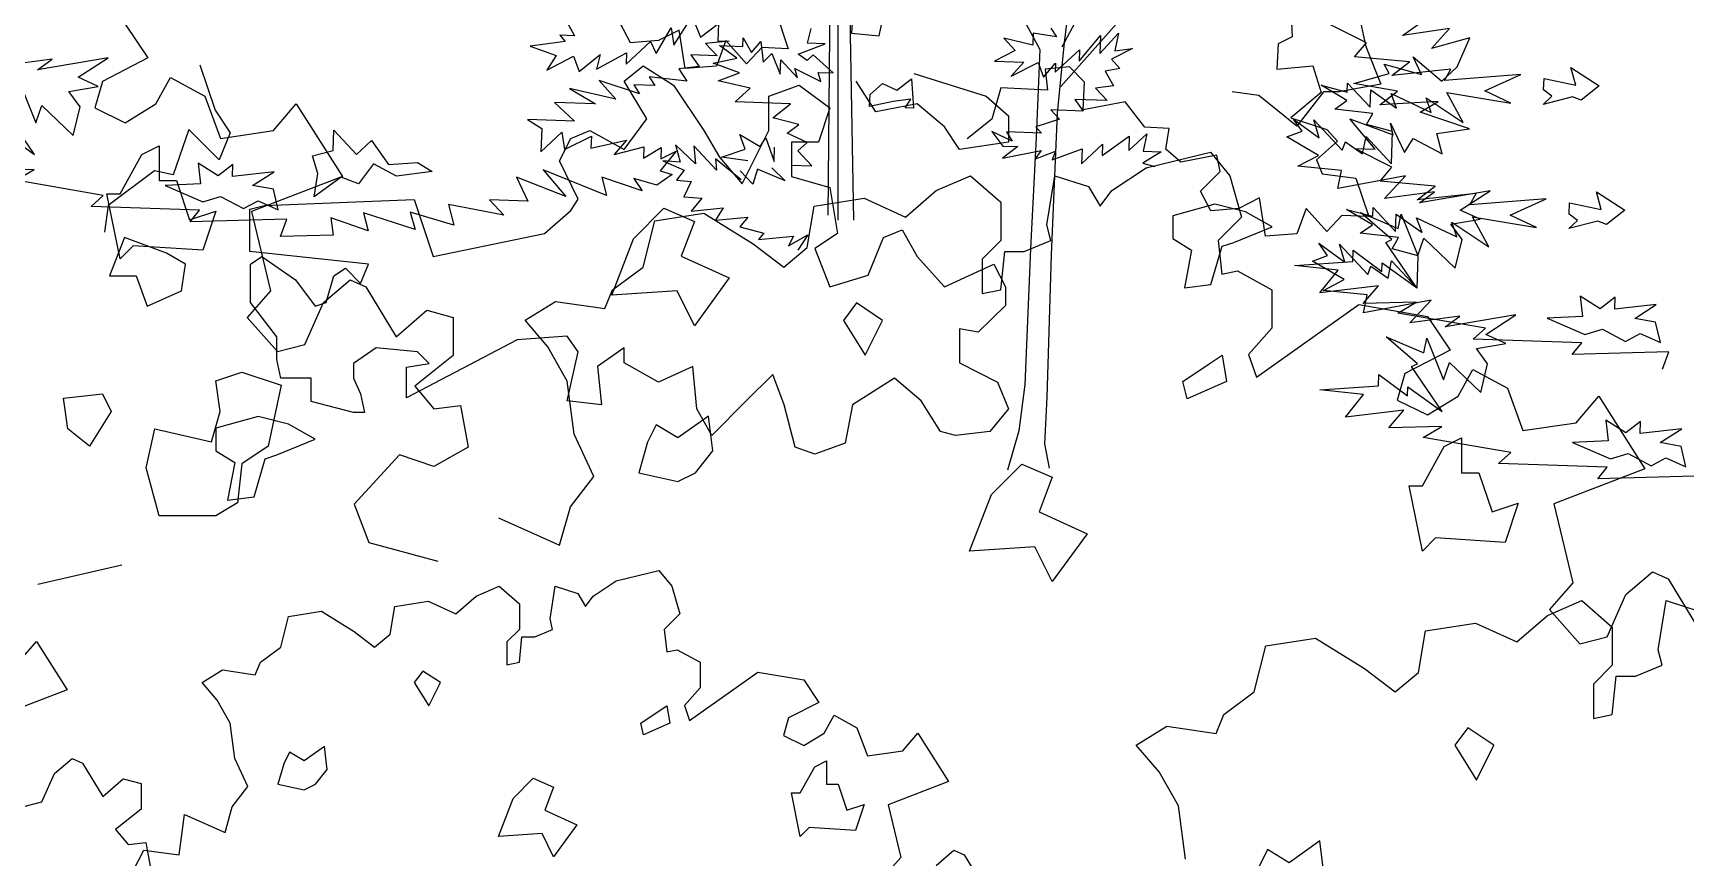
# Model space of a CAD drawing. Header units: inches. Extents: x -11 to 128, y 7 to 56.
# Drawn here: x 54.617 to 55.292, y 23.048 to 23.385 of the extents above; entities that cross this region are included whole.
import ezdxf

# ---------------------------------------------------------------- set-up
doc = ezdxf.new("R2010")
doc.units = ezdxf.units.IN
doc.header["$MEASUREMENT"] = 0
doc.layers.add('CAY', color=94, linetype='Continuous')
doc.layers.add('CAY-3', color=61, linetype='Continuous')
picture_1 = doc.add_image_def('image1.jpg', size_in_pixel=(1680, 1093))

# ---------------------------------------------------------------- blocks, each defined once
blk = doc.blocks.new('A$C76451831')
at = {"layer": 'CAY'}
for p, q in [((1735.8, 1794.7), (1756.4, 1764.1)), ((2356.4, 1777.5), (2359.6, 1791)), ((2577.6, 1791.1), (2582.7, 1783.2)), ((2292, 1763.9), (2276.1, 1775.3)), ((2276.1, 1775.3), (2297.4, 1774.6)), ((2297.4, 1774.6), (2297.7, 1782.3)), ((2297.7, 1782.3), (2305.3, 1768.9)), ((2305.3, 1768.9), (2313.9, 1779)), ((2313.9, 1779), (2315.9, 1760.3)), ((2347.9, 1767.4), (2372.2, 1777)), ((2372.2, 1777), (2356.4, 1777.5)), ((2561.2, 1775.8), (2534.7, 1782.2)), ((2534.7, 1782.2), (2545.1, 1770.9)), ((2561.5, 1786.7), (2561.2, 1775.8)), ((2582.7, 1783.2), (2561.5, 1786.7)), ((2603.3, 1761.2), (2622.6, 1784.5)), ((2622.1, 1768.2), (2639, 1786.7)), ((2622.6, 1784.5), (2622.1, 1768.2)), ((2639, 1786.7), (2635.8, 1770.5)), ((1756.4, 1764.1), (1715.1, 1742.8)), ((2270.6, 1759.2), (2292, 1763.9)), ((2294.3, 1750.7), (2270.6, 1759.2)), ((2315.9, 1760.3), (2323.9, 1768.2)), ((2323.9, 1768.2), (2331.4, 1749.4)), ((2331.4, 1749.4), (2331.9, 1762.5)), ((2331.9, 1762.5), (2347.1, 1746.1)), ((2355.9, 1761.7), (2347.9, 1767.4)), ((2361.5, 1766.9), (2355.9, 1761.7)), ((2379.5, 1750.4), (2361.5, 1766.9)), ((2545.1, 1770.9), (2526.2, 1761.2)), ((2526.2, 1761.2), (2552.9, 1760.2)), ((2552.9, 1760.2), (2541.6, 1747.5)), ((2541.6, 1747.5), (2566, 1759.8)), ((2566, 1759.8), (2571, 1746.5)), ((2571, 1746.5), (2581.9, 1759.2)), ((2581.6, 1751.1), (2603.6, 1771.6)), ((2581.9, 1759.2), (2581.6, 1751.1)), ((2603.6, 1771.6), (2603.3, 1761.2)), ((2651.7, 1772.6), (2632.8, 1762.9)), ((2632.8, 1762.9), (2640.2, 1754.5)), ((2635.8, 1770.5), (2651.7, 1772.6)), ((1763.5, 1722.2), (1777.1, 1746.4)), ((1777.1, 1746.4), (1808.3, 1729.3)), ((2275, 1743.2), (2294.3, 1750.7)), ((2347.1, 1746.1), (2344.7, 1754.4)), ((2344.7, 1754.4), (2368.3, 1742.7)), ((2365.9, 1750.9), (2379.5, 1750.4)), ((2368.3, 1742.7), (2365.9, 1750.9)), ((2640.2, 1754.5), (2627, 1752.2)), ((2627, 1752.2), (2634.6, 1738.8)), ((1715.1, 1742.8), (1708.1, 1718.6)), ((1808.3, 1729.3), (1822.5, 1690.9)), ((2304.2, 1736.7), (2275, 1743.2)), ((2290.6, 1724.1), (2304.2, 1736.7)), ((2634.6, 1738.8), (2618.3, 1736.6)), ((2618.3, 1736.6), (2628.7, 1725.4)), ((1708.1, 1718.6), (1735.8, 1705.1)), ((1735.8, 1705.1), (1763.5, 1722.2)), ((1870.8, 1698), (1891.4, 1722.2)), ((1891.4, 1722.2), (1933.3, 1656.1)), ((2340.9, 1722.3), (2290.6, 1724.1)), ((2324.6, 1709.7), (2340.9, 1722.3)), ((2577.7, 1716.8), (2585.5, 1708.3)), ((2607.1, 1715.7), (2577.7, 1716.8)), ((2628.7, 1725.4), (2599.3, 1726.4)), ((2599.3, 1726.4), (2607.1, 1715.7)), ((2348.4, 1703.5), (2324.6, 1709.7)), ((2337.7, 1695.7), (2348.4, 1703.5)), ((2585.5, 1708.3), (2564, 1701.4)), ((2564, 1701.4), (2569.2, 1695.7)), ((1822.5, 1690.9), (1870.8, 1698)), ((2236.3, 1685.2), (2240.6, 1669.3)), ((2254.4, 1667.9), (2236.3, 1685.2)), ((2252.8, 1684.1), (2254.4, 1667.9)), ((2273.6, 1662), (2252.8, 1684.1)), ((2294.6, 1694.5), (2313.2, 1683.4)), ((2299.6, 1681.1), (2294.6, 1694.5)), ((2313.2, 1683.4), (2318.5, 1691.4)), ((2318.5, 1691.4), (2325.9, 1669.8)), ((2356, 1687.3), (2337.7, 1695.7)), ((2347.5, 1679.5), (2356, 1687.3)), ((2524, 1697.3), (2533.9, 1683.8)), ((2542.3, 1688.5), (2524, 1697.3)), ((2533.9, 1683.8), (2547.5, 1683.4)), ((2569.2, 1695.7), (2537.1, 1696.9)), ((2537.1, 1696.9), (2542.3, 1688.5)), ((2605.4, 1667.7), (2624.6, 1685.6)), ((2624.3, 1675.2), (2648.9, 1693)), ((2624.6, 1685.6), (2624.3, 1675.2)), ((2648.4, 1679.8), (2664.8, 1695.1)), ((2648.9, 1693), (2648.4, 1679.8)), ((2664.8, 1695.1), (2661.6, 1679.4)), ((2224.6, 1670.4), (2244.1, 1661.9)), ((2240.6, 1669.3), (2224.6, 1670.4)), ((2272.6, 1672.4), (2273.6, 1662)), ((2295.9, 1653.3), (2272.6, 1672.4)), ((2278, 1673.7), (2299.6, 1681.1)), ((2301.9, 1670.6), (2278, 1673.7)), ((2325.9, 1669.8), (2326.4, 1682.9)), ((2360.2, 1665.9), (2347.5, 1679.5)), ((2547.5, 1683.4), (2533.6, 1673)), ((2533.6, 1673), (2568.7, 1679.9)), ((2568.7, 1679.9), (2563, 1671.9)), ((2563, 1671.9), (2581.8, 1679.4)), ((2578.8, 1671.4), (2605.9, 1681.3)), ((2581.8, 1679.4), (2578.8, 1671.4)), ((2605.9, 1681.3), (2605.4, 1667.7)), ((2677.9, 1678.8), (2661.2, 1668.5)), ((2661.2, 1668.5), (2672, 1665.4)), ((2661.6, 1679.4), (2677.9, 1678.8)), ((2664.3, 1664.1), (2722.6, 1678.3)), ((2722.6, 1678.3), (2740.3, 1657)), ((1933.3, 1656.1), (1850.8, 1624.3)), ((2244.1, 1661.9), (2237.2, 1653)), ((2306.7, 1649.3), (2295.1, 1661.4)), ((2310.8, 1662.9), (2306.7, 1649.3)), ((2336, 1652.2), (2310.8, 1662.9)), ((2323.9, 1664.2), (2336, 1652.2)), ((2341.7, 1666.5), (2360.2, 1665.9)), ((2473.2, 1643.5), (2504.5, 1657)), ((2504.5, 1657), (2532.2, 1632.9)), ((2574, 1612.2), (2581.1, 1657)), ((2581.1, 1657), (2611.8, 1647)), ((2633, 1643.5), (2664.3, 1664.1)), ((2740.3, 1657), (2750.9, 1619.3)), ((2237.2, 1653), (2250.5, 1651.6)), ((2250.5, 1651.6), (2243.7, 1637.7)), ((2445.5, 1619.3), (2473.2, 1643.5)), ((2611.8, 1647), (2622.4, 1629.3)), ((2622.4, 1629.3), (2633, 1643.5)), ((1850.8, 1624.3), (1867.9, 1552.3)), ((2243.7, 1637.7), (2260.2, 1636.6)), ((2260.2, 1636.6), (2250.4, 1624.7)), ((2250.4, 1624.7), (2279.7, 1627.6)), ((2279.7, 1627.6), (2272.6, 1616.4)), ((2355.9, 1591.6), (2362.4, 1629.3)), ((2362.4, 1629.3), (2407.8, 1636.4)), ((2407.8, 1636.4), (2445.5, 1619.3)), ((2532.2, 1632.9), (2532.2, 1598.1)), ((2206.7, 1573.9), (2217.3, 1615.8)), ((2217.3, 1615.8), (2262.1, 1622.8)), ((2262.1, 1622.8), (2306.9, 1595.1)), ((2272.6, 1616.4), (2301.9, 1619.3)), ((2301.9, 1619.3), (2294.6, 1610.4)), ((2294.6, 1610.4), (2316.5, 1604.8)), ((2577.6, 1598.1), (2574, 1612.2)), ((2750.9, 1619.3), (2729.7, 1598.1)), ((2306.9, 1595.1), (2334.7, 1573.9)), ((2316.5, 1604.8), (2311.6, 1598.8)), ((2311.6, 1598.8), (2343.6, 1601.9)), ((2339, 1593.3), (2356.7, 1603.2)), ((2343.6, 1601.9), (2339, 1593.3)), ((2356.7, 1603.2), (2347.6, 1589.1)), ((2532.2, 1598.1), (2515.1, 1580.9)), ((2553.4, 1588), (2577.6, 1598.1)), ((2729.7, 1598.1), (2733.2, 1567.4)), ((2334.7, 1573.9), (2355.9, 1591.6)), ((2515.1, 1580.9), (2515.1, 1549.7)), ((2532.2, 1553.2), (2535.7, 1588)), ((2535.7, 1588), (2553.4, 1588)), ((2179, 1553.2), (2206.7, 1573.9)), ((2733.2, 1567.4), (2747.4, 1570.3)), ((2747.4, 1570.3), (2778.6, 1553.2)), ((1867.9, 1552.3), (1846.6, 1528.1)), ((1916.2, 1541.7), (1940.4, 1562.3)), ((1940.4, 1562.3), (1954.5, 1555.8)), ((1954.5, 1555.8), (1982.2, 1510.4)), ((2171.9, 1536.1), (2179, 1553.2)), ((2515.1, 1549.7), (2532.2, 1553.2)), ((2778.6, 1553.2), (2778.6, 1518.4)), ((1899.1, 1503.3), (1916.2, 1541.7)), ((1982.2, 1510.4), (2010, 1534.6)), ((2010, 1534.6), (2034.1, 1528.1)), ((2099.4, 1525.5), (2127.1, 1542.6)), ((2127.1, 1542.6), (2171.9, 1536.1)), ((2764.5, 1473.6), (2857.6, 1539.7)), ((2857.6, 1539.7), (2920.1, 1529)), ((1846.6, 1528.1), (1874.3, 1496.9)), ((2034.1, 1528.1), (2034.1, 1493.3)), ((2120, 1501.3), (2099.4, 1525.5)), ((2778.6, 1518.4), (2757.4, 1494.2)), ((2920.1, 1529), (2940.8, 1498.4)), ((1874.3, 1496.9), (1899.1, 1503.3)), ((2034.1, 1493.3), (1999.3, 1465.6)), ((2137.7, 1470.1), (2120, 1501.3)), ((2757.4, 1494.2), (2764.5, 1473.6)), ((2940.8, 1498.4), (2899.5, 1477.1)), ((2899.5, 1477.1), (2892.4, 1452.9)), ((2947.9, 1456.5), (2961.4, 1480.7)), ((2961.4, 1480.7), (2992.7, 1463.6)), ((1999.3, 1465.6), (2016.4, 1445)), ((2144.2, 1421.7), (2137.7, 1470.1)), ((2992.7, 1463.6), (3006.8, 1425.2)), ((2016.4, 1445), (2040.6, 1447.9)), ((2040.6, 1447.9), (2047.7, 1410.1)), ((2892.4, 1452.9), (2920.1, 1439.4)), ((2920.1, 1439.4), (2947.9, 1456.5)), ((3055.2, 1432.3), (3075.8, 1456.5)), ((3075.8, 1456.5), (3117.7, 1390.4)), ((3006.8, 1425.2), (3055.2, 1432.3)), ((2161.9, 1383.3), (2144.2, 1421.7)), ((1985.2, 1403.1), (1943.9, 1358.2)), ((2016.4, 1392.5), (1985.2, 1403.1)), ((2047.7, 1410.1), (2016.4, 1392.5)), ((2140.7, 1355.6), (2161.9, 1383.3)), ((3117.7, 1390.4), (3035.1, 1358.6)), ((1943.9, 1358.2), (1957.5, 1323.4)), ((2130.6, 1320.8), (2140.7, 1355.6)), ((3035.1, 1358.6), (3052.2, 1286.6)), ((2075.2, 1345.6), (2130.6, 1320.8)), ((1957.5, 1323.4), (2020, 1306.3)), ((1732.8, 1302.8), (1656.2, 1285.1)), ((3052.2, 1286.6), (3031, 1262.4)), ((4638.3, 140.1), (4640.6, 408.3)), ((4647.3, 135.4), (4647.3, 419.7)), ((4661.5, 135.4), (4656.8, 405.9)), ((5120.1, 324.9), (5127.1, 293.6)), ((5127.7, 296.8), (5093.9, 313.9)), ((5116.8, 284), (5127.7, 296.8)), ((5127.1, 293.6), (5140.7, 259.4)), ((5167, 279.6), (5116.8, 284)), ((5150.7, 267), (5167, 279.6)), ((5204.4, 272.8), (5150.7, 267)), ((5198.6, 262.6), (5204.4, 272.8)), ((5110, 244.4), (5086.5, 258.4)), ((5086.5, 258.4), (5110.3, 252.1)), ((5140.7, 259.4), (5103, 252.3)), ((5110.3, 252.1), (5110.6, 260.2)), ((5110.6, 260.2), (5131.1, 238.2)), ((5268.1, 267.9), (5198.6, 262.6)), ((5235.4, 253.2), (5268.1, 267.9)), ((5029.8, 248.8), (5005.7, 252.3)), ((5064.6, 221), (5029.8, 248.8)), ((5088.8, 252.3), (5064.6, 221)), ((5103, 252.3), (5088.8, 252.3)), ((5098.9, 236.6), (5110, 244.4)), ((5131.1, 238.2), (5131.7, 254.1)), ((5131.7, 254.1), (5155.1, 237.4)), ((5155.1, 237.4), (5150.1, 250.7)), ((5150.1, 250.7), (5186.7, 233.6)), ((5186.7, 233.6), (5182.2, 246.9)), ((5182.2, 246.9), (5215.8, 224.4)), ((5200.9, 251.6), (5259, 241.9)), ((5215.8, 224.4), (5200.9, 251.6)), ((5259, 241.9), (5235.4, 253.2)), ((5069.2, 216.4), (5061.4, 227.5)), ((5061.4, 227.5), (5084.8, 210.4)), ((5080, 226.9), (5105.7, 199.2)), ((5084.8, 210.4), (5080, 226.9)), ((5133.6, 232.7), (5098.9, 236.6)), ((5127.8, 222.5), (5133.6, 232.7)), ((5055.4, 211.4), (5069.2, 216.4)), ((5084.3, 194.5), (5055.4, 211.4)), ((5124.2, 195.8), (5127.5, 211.6)), ((5127.5, 211.6), (5150.6, 186.8)), ((5151.6, 216.2), (5127.8, 222.5)), ((5150.6, 186.8), (5151.6, 216.2)), ((5105.7, 199.2), (5108.7, 206.8)), ((5108.7, 206.8), (5124.2, 195.8)), ((5065.3, 184.8), (5084.3, 194.5)), ((5105.1, 180.6), (5065.3, 184.8)), ((5101.8, 164.4), (5105.1, 180.6)), ((5163.4, 175.9), (5101.8, 164.4)), ((5144.1, 155.3), (5163.4, 175.9)), ((5189.6, 161.4), (5144.1, 155.3)), ((5240.4, 162.3), (5176.1, 151.4)), ((5176.1, 151.4), (5189.6, 161.4)), ((5213, 144.7), (5240.4, 162.3)), ((5150.9, 117.8), (5122.3, 142.4)), ((5122.3, 142.4), (5156.7, 128.1)), ((5156.7, 128.1), (5159.4, 141.1)), ((5159.4, 141.1), (5174.4, 103.4)), ((5204.4, 131.8), (5231.3, 136.3)), ((5231.3, 136.3), (5213, 144.7)), ((5214.8, 117.9), (5204.4, 131.8)), ((5115.3, 97.8), (5115.7, 108.2)), ((5115.7, 108.2), (5141.7, 88.7)), ((5145.4, 115.3), (5150.9, 117.8)), ((5173.4, 74.4), (5145.4, 115.3)), ((5174.4, 103.4), (5180, 119.1)), ((5180, 119.1), (5208.5, 91.8)), ((5208.5, 91.8), (5214.8, 117.9)), ((5062.2, 94.2), (5115.3, 97.8)), ((5101.9, 90.1), (5062.2, 94.2)), ((5141.7, 88.7), (5142, 96.8)), ((5142, 96.8), (5173.4, 74.4)), ((5085.3, 69.4), (5101.9, 90.1)), ((5138.6, 75.7), (5085.3, 69.4)), ((5124.9, 59.8), (5138.6, 75.7)), ((5172.9, 60.9), (5124.9, 59.8)), ((5156.3, 51), (5172.9, 60.9)), ((5236, 37.4), (5156.3, 51)), ((5224.8, 27.3), (5236, 37.4)), ((5323.5, 23.9), (5224.8, 27.3)), ((5314.9, 13.3), (5323.5, 23.9)), ((5402.9, 15.7), (5314.9, 13.3)), ((5396.9, 0), (5402.9, 15.7))]:
    blk.add_line(p, q, dxfattribs=at)
for points in [[(2452.7, 1718.4), (2445, 1718.7), (2450.2, 1726.6), (2434.3, 1724.5), (2412.8, 1719.8), (2413.2, 1730.7), (2424.4, 1740.7), (2437.4, 1734.8), (2450.9, 1745.2)], [(1750.8, 1676.2), (1766.7, 1684.2), (1766.7, 1652.5), (1782.5, 1652.5), (1794.4, 1616.8), (1818.1, 1624.8), (1806.3, 1589.1), (1742.9, 1593.1), (1731.1, 1581.2), (1719.2, 1640.6), (1731.1, 1640.6)], [(2424.5, 1525.4), (2400.8, 1541.2), (2388.9, 1525.4), (2408.7, 1493.7)], [(2721.4, 1485.8), (2733.3, 1493.7), (2737.3, 1469.9), (2701.6, 1454.1), (2697.7, 1469.9)], [(1754.8, 1391.1), (1762.7, 1426.7), (1814.2, 1414.8), (1822.1, 1442.6), (1818.1, 1470.3), (1841.9, 1478.2), (1877.5, 1466.3), (1865.7, 1410.9), (1841.9, 1395), (1837.9, 1359.4), (1818.1, 1347.5), (1766.7, 1347.5)], [(1683.5, 1426.7), (1679.6, 1454.5), (1715.2, 1458.4), (1723.1, 1442.6), (1703.3, 1410.9)], [(2270.1, 1406.6), (2266.2, 1438.3), (2238.4, 1418.5), (2218.7, 1430.3), (2210.7, 1414.5), (2202.8, 1386.8), (2238.4, 1378.9), (2254.3, 1386.8)], [(2935.2, 1410.5), (2951, 1418.5), (2951, 1386.8), (2966.9, 1386.8), (2978.8, 1351.1), (3002.5, 1359.1), (2990.6, 1323.4), (2927.3, 1327.4), (2915.4, 1315.5), (2903.5, 1374.9), (2915.4, 1374.9)], [(2523.5, 1367), (2551.2, 1394.7), (2578.9, 1382.8), (2567, 1351.1), (2610.6, 1331.3), (2578.9, 1287.8), (2563.1, 1319.5), (2503.7, 1315.5)], [(2022.5, 1195.9), (2006.6, 1206.4), (1998.7, 1195.9), (2011.9, 1174.8)], [(2220.4, 1169.5), (2228.3, 1174.8), (2231, 1158.9), (2207.2, 1148.4), (2204.6, 1158.9)], [(1919.5, 1116.7), (1916.9, 1137.8), (1898.4, 1124.6), (1885.2, 1132.5), (1880, 1122), (1874.7, 1103.5), (1898.4, 1098.2), (1909, 1103.5)], [(2362.9, 1119.3), (2373.5, 1124.6), (2373.5, 1103.5), (2384.1, 1103.5), (2392, 1079.7), (2407.8, 1085), (2399.9, 1061.2), (2357.7, 1063.9), (2349.7, 1055.9), (2341.8, 1095.6), (2349.7, 1095.6)], [(2088.5, 1090.3), (2106.9, 1108.8), (2125.4, 1100.8), (2117.5, 1079.7), (2146.5, 1066.5), (2125.4, 1037.5), (2114.9, 1058.6), (2075.3, 1055.9)], [(1332, 374.8), (1332.4, 385.2), (1361.2, 379.2), (1356.8, 395.2), (1382.5, 378.5), (1366.1, 365.4), (1358.1, 368.4), (1331.6, 361.7), (1339.5, 369.1)], [(1037.6, 376.9), (1009.9, 384), (971.5, 373.4), (971.5, 352.7), (988.6, 342.1), (982.2, 307.9), (1006.3, 310.8), (1016.4, 345.6), (1027, 349.2), (1061.8, 363.3)], [(5288.9, 254), (5289.3, 264.4), (5318.1, 258.4), (5313.6, 274.5), (5339.3, 257.7), (5323, 244.7), (5315, 247.7), (5288.4, 240.9), (5296.4, 248.3)], [(4174.2, 178.1), (4169.4, 194.1), (4188.1, 198.9), (4188.8, 217.4), (4209.3, 195.4), (4222.9, 208.1), (4238.4, 186.2), (4264.8, 188), (4278.1, 179.9), (4245.8, 175.6), (4224.8, 186.7), (4211.1, 168.6), (4195.4, 174.6), (4170.8, 156.9)], [(1438.2, 144.9), (1433.9, 163.6), (1414.9, 167), (1434.4, 179.5), (1396.7, 175.3), (1397, 186.2), (1383.5, 175.8), (1365.4, 187.3), (1367.4, 168.6), (1335.2, 167), (1369.6, 152.2), (1385.6, 157.1), (1406.5, 146), (1419.9, 153.2)], [(4138.2, 144.9), (4133.9, 163.6), (4114.9, 167), (4134.4, 179.5), (4096.7, 175.3), (4097, 186.2), (4083.5, 175.8), (4065.4, 187.3), (4067.4, 168.6), (4035.2, 167), (4069.6, 152.2), (4085.6, 157.1), (4106.5, 146), (4119.9, 153.2)], [(5395.1, 24.1), (5390.7, 42.8), (5371.8, 46.2), (5391.3, 58.7), (5353.5, 54.6), (5353.9, 65.4), (5340.4, 55), (5322.2, 66.5), (5324.3, 47.9), (5292.1, 46.3), (5326.4, 31.5), (5342.5, 36.4), (5363.4, 25.2), (5376.8, 32.4)]]:
    blk.add_lwpolyline(points, close=True, dxfattribs=at)
for points in [[(1738.5, 1015.9), (1752.7, 1043.4), (1784.9, 1039.1), (1789.6, 1076), (1826.6, 1059.5), (1833.2, 1082.7), (1847.4, 1101.2), (1835.6, 1126.7), (1831.3, 1159), (1819.5, 1179.8), (1805.7, 1196), (1824.2, 1207.4), (1854.1, 1203), (1858.8, 1214.4), (1877.3, 1228.2), (1884.3, 1256.1), (1914.2, 1260.8), (1944.1, 1242.4), (1962.6, 1228.2), (1976.7, 1240), (1981, 1265.2), (2011.3, 1269.9), (2036.5, 1258.5), (2054.9, 1274.6), (2075.8, 1283.7), (2094.3, 1267.5), (2094.3, 1244.3), (2082.9, 1232.9), (2082.9, 1212.1), (2094.3, 1214.4), (2096.6, 1237.6), (2108.4, 1237.6), (2124.5, 1244.3), (2122.2, 1253.8), (2126.9, 1283.7), (2147.3, 1277), (2154.4, 1265.2), (2161.5, 1274.6), (2182.3, 1288.4), (2221.2, 1297.8), (2233, 1283.7), (2240.1, 1258.5), (2225.9, 1244.3), (2228.3, 1223.9), (2237.7, 1225.8), (2258.6, 1214.4), (2258.6, 1191.2), (2244.4, 1175.1), (2249.1, 1161.4), (2311.2, 1205.4), (2352.9, 1198.3), (2366.7, 1177.9), (2339.1, 1163.7), (2334.4, 1147.6), (2352.9, 1138.5), (2371.4, 1149.9), (2380.4, 1166.1), (2401.2, 1154.7), (2410.7, 1129.1), (2442.9, 1133.8), (2456.7, 1149.9), (2484.6, 1105.9), (2429.6, 1084.7), (2441, 1036.7), (2426.8, 1020.6)], [(2473.2, 1029.6), (2489.3, 1043.4), (2498.7, 1039.1), (2517.2, 1008.8)], [(1446.1, 136.4), (1358.1, 134.1), (1366.6, 144.6), (1267.9, 148.1), (1279.1, 158.1), (1199.4, 171.8), (1216.1, 181.6), (1168, 180.6), (1181.7, 196.4), (1128.5, 190.1), (1145, 210.9), (1105.3, 215), (1158.5, 218.6), (1158.8, 229), (1184.9, 209.5), (1185.2, 217.6), (1216.5, 195.2), (1188.5, 236.1), (1194, 238.6), (1165.5, 263.2), (1199.8, 248.8), (1202.6, 261.9), (1217.6, 224.2), (1223.1, 239.9), (1251.6, 212.6), (1257.9, 238.7), (1247.6, 252.6), (1274.4, 257.1), (1256.2, 265.5), (1283.5, 283.1), (1219.2, 272.2), (1232.7, 282.1), (1187.2, 276), (1206.5, 296.7), (1144.9, 285.2), (1148.2, 301.4), (1108.5, 305.5), (1127.4, 315.3), (1098.5, 332.2), (1112.3, 337.1), (1104.5, 348.3), (1127.9, 331.1), (1123.1, 347.6), (1148.9, 320), (1151.8, 327.6), (1167.3, 316.6), (1170.6, 332.4), (1193.7, 307.5), (1194.8, 337), (1171, 343.2), (1176.8, 353.5), (1142, 357.4), (1153.2, 365.2), (1129.6, 379.1), (1153.4, 372.9), (1153.7, 381), (1174.2, 359), (1174.8, 374.8), (1198.2, 358.2), (1193.2, 371.5), (1229.8, 354.3), (1225.3, 367.6), (1258.9, 345.2), (1244, 372.4), (1302.2, 362.7), (1278.5, 373.9), (1311.2, 388.7), (1241.7, 383.4), (1247.5, 393.6), (1193.8, 387.8), (1210.1, 400.4), (1160, 404.8), (1170.8, 417.6), (1137, 434.6), (1155.6, 434), (1132.5, 461.5), (1171.9, 447), (1169.5, 457.5), (1182.2, 430.8), (1190.3, 443.7), (1216.6, 429.6), (1211.8, 448.3), (1241.4, 452.3), (1196.6, 467.5), (1212.8, 477.3), (1159.7, 474.2), (1176, 486.8), (1136.3, 493.6), (1168.4, 502.9), (1163.7, 511.2), (1197.8, 501.9), (1190.2, 518), (1216.2, 495.8), (1230.2, 508.9), (1241.6, 535.3), (1206.8, 525.6), (1223.3, 543.6), (1180.5, 537.4), (1215.8, 562.4)], [(3885.2, 217.6), (3916.5, 195.2), (3888.5, 236.1)], [(3902.6, 261.9), (3917.6, 224.2), (3923.1, 239.9), (3951.6, 212.6), (3957.9, 238.7), (3947.6, 252.6), (3974.4, 257.1), (3956.2, 265.5), (3983.5, 283.1), (3919.2, 272.2), (3932.7, 282.1), (3887.2, 276)], [(4397.2, 322.1), (4407.5, 303.2), (4394.3, 303.7), (4399.1, 298), (4367.2, 293.7), (4391, 285.2), (4382.3, 271.9), (4406.8, 284.6), (4411.8, 270.9), (4430.9, 286.1), (4427.7, 273), (4455, 287.9), (4454.6, 277.5), (4476.6, 298.1), (4481.7, 287), (4495.6, 310.5), (4497.8, 294.6), (4514.6, 320.8), (4522.1, 301.9), (4538.4, 314.5), (4537.8, 298.6), (4548.2, 298.3), (4526.8, 296.3), (4537.3, 285.1), (4513.3, 285.9), (4521.1, 275.2), (4502.5, 273.1), (4509.8, 262), (4475.5, 265.9), (4480.6, 258), (4461.6, 258.7), (4466.8, 250.4), (4430.1, 262.5), (4445.3, 245.7), (4403.1, 255.3), (4426.6, 241.3), (4389.5, 242.6), (4407.5, 225.7), (4364.9, 227.2), (4377.8, 219), (4377, 197.7), (4396.2, 215.6), (4398.4, 199.7), (4422.9, 212), (4422.5, 201.1), (4454.9, 208.2), (4443.6, 195.4), (4470.5, 202.2), (4470.2, 191.8), (4486.4, 201.6), (4486, 191.2), (4499.9, 198.4), (4485.6, 180.3), (4496.4, 177.2), (4482.5, 167.3), (4461.4, 173.5), (4469.1, 162.3), (4432.4, 174.5), (4436.8, 158), (4379.2, 181.3), (4399.6, 157), (4354.9, 174.5), (4365, 152.8), (4330.2, 154), (4343.3, 140), (4292.9, 149.9), (4297.7, 131.1), (4258.2, 142.9), (4262.6, 126.9), (4215.6, 142.2), (4220, 125.7), (4186, 137.8), (4188.1, 121.8), (4140.1, 120.8), (4146.1, 136.4), (4058.1, 134.1), (4066.6, 144.6), (3967.9, 148.1), (3979.1, 158.1), (3899.4, 171.8), (3916.1, 181.6), (3868, 180.6)], [(774.7, 655.4), (791.5, 634.3), (850.6, 524.6), (847.4, 444.5), (842.2, 343.2), (836.9, 219.8), (831.6, 177.6), (821.1, 141.8)], [(888.6, 656.4), (872.7, 530.9), (866.4, 466.6), (861.1, 337.9), (856.9, 208.2), (854.8, 166), (859, 143.9)], [(914.9, 644.8), (899.1, 580.5), (870.6, 526.7)], [(948.7, 602.7), (920.2, 547.8), (869.6, 490.9)]]:
    blk.add_lwpolyline(points, dxfattribs=at)
at = {"layer": 'CAY-3'}
for p, q in [((3100.6, 1276), (3124.7, 1296.6)), ((3124.7, 1296.6), (3138.9, 1290.1)), ((3138.9, 1290.1), (3166.6, 1244.7)), ((3029.1, 1257), (3060.4, 1270.6)), ((3060.4, 1270.6), (3088.1, 1246.4)), ((3083.5, 1237.6), (3100.6, 1276)), ((3130, 1225.7), (3137, 1270.6)), ((3137, 1270.6), (3167.7, 1260.5)), ((2918.3, 1242.8), (2963.7, 1249.9)), ((2963.7, 1249.9), (3001.4, 1232.8)), ((3001.4, 1232.8), (3029.1, 1257)), ((3031, 1262.4), (3058.7, 1231.2)), ((2773.2, 1229.3), (2818.1, 1236.4)), ((2818.1, 1236.4), (2862.9, 1208.6)), ((2911.8, 1205.1), (2918.3, 1242.8)), ((3058.7, 1231.2), (3083.5, 1237.6)), ((3088.1, 1246.4), (3088.1, 1211.6)), ((2762.6, 1187.4), (2773.2, 1229.3)), ((3133.5, 1211.6), (3130, 1225.7)), ((2862.9, 1208.6), (2890.6, 1187.4)), ((2890.6, 1187.4), (2911.8, 1205.1)), ((3088.1, 1211.6), (3071, 1194.5)), ((3109.3, 1201.6), (3133.5, 1211.6)), ((3071, 1194.5), (3071, 1163.2)), ((3088.1, 1166.8), (3091.6, 1201.6)), ((3091.6, 1201.6), (3109.3, 1201.6)), ((2734.9, 1166.8), (2762.6, 1187.4)), ((2727.8, 1149.6), (2734.9, 1166.8)), ((3071, 1163.2), (3088.1, 1166.8)), ((2655.3, 1139), (2683, 1156.1)), ((2683, 1156.1), (2727.8, 1149.6)), ((2676, 1114.8), (2655.3, 1139)), ((2693.6, 1083.6), (2676, 1114.8)), ((2700.1, 1035.2), (2693.6, 1083.6)), ((86.7, 510.8), (100.8, 469.5)), ((472.7, 495.7), (489.8, 509.9)), ((489.8, 509.9), (517.5, 492.2)), ((736.2, 502.8), (801.7, 482.1)), ((493.3, 461.5), (472.7, 495.7)), ((517.5, 492.2), (545.2, 450.9)), ((604.1, 482.1), (631.9, 492.2)), ((604.1, 450.9), (604.1, 482.1)), ((631.9, 492.2), (659.6, 471.5)), ((701.4, 468), (683.7, 495.7)), ((801.7, 482.1), (822.3, 464.4)), ((100.8, 469.5), (114.4, 448.9)), ((659.6, 471.5), (649.5, 440.3)), ((739.2, 475.1), (701.4, 468)), ((763.9, 454.4), (739.2, 475.1)), ((76.8, 451.7), (62.5, 410.5)), ((86.7, 441.8), (76.8, 451.7)), ((472.7, 433.8), (493.3, 461.5)), ((777.5, 433.8), (763.9, 454.4)), ((822.3, 464.4), (822.3, 440.3)), ((104.4, 424.1), (86.7, 441.8)), ((114.4, 448.9), (104.4, 424.1)), ((413.7, 423.2), (424.3, 443.8)), ((424.3, 443.8), (441.4, 450.9)), ((441.4, 450.9), (472.7, 433.8)), ((545.2, 450.9), (559.3, 426.7)), ((580, 402.5), (604.1, 450.9)), ((624.8, 440.3), (624.8, 409)), ((649.5, 440.3), (624.8, 440.3)), ((822.3, 440.3), (777.5, 433.8)), ((430.8, 388.4), (413.7, 423.2)), ((559.3, 426.7), (580, 402.5)), ((45.4, 414.1), (3.5, 382.8)), ((62.5, 410.5), (45.4, 414.1)), ((624.8, 409), (659.6, 399)), ((659.6, 399), (666.6, 357.1)), ((3.5, 382.8), (0, 358.6)), ((132.1, 379.3), (145.6, 382.8)), ((132.1, 340.9), (132.1, 379.3)), ((145.6, 382.8), (281.8, 388.3)), ((281.8, 388.3), (298.9, 336.4)), ((400.1, 357.1), (424.3, 378.3)), ((424.3, 378.3), (430.8, 388.4)), ((298.9, 336.4), (400.1, 357.1)), ((666.6, 357.1), (646, 343.5)), ((694.4, 319.3), (708.5, 353.5)), ((708.5, 353.5), (725.6, 360.6)), ((725.6, 360.6), (739.2, 336.4)), ((240, 329.4), (132.1, 340.9)), ((132.7, 329.4), (143.3, 336.4)), ((143.3, 336.4), (173.9, 315.2)), ((646, 343.5), (659.6, 308.7)), ((739.2, 336.4), (763.9, 308.7)), ((132.7, 294.5), (132.7, 329.4)), ((201.6, 294.5), (208.7, 318.7)), ((208.7, 318.7), (219.3, 325.8)), ((219.3, 325.8), (232.9, 311.7)), ((232.9, 311.7), (240, 329.4)), ((659.6, 308.7), (694.4, 319.3)), ((763.9, 308.7), (808.7, 329.4)), ((808.7, 329.4), (819.4, 308.7)), ((173.9, 315.2), (191.6, 291)), ((819.4, 308.7), (819.4, 291.6)), ((156.8, 263.3), (132.7, 294.5)), ((191.6, 291), (201.6, 294.5)), ((819.4, 291.6), (794.6, 267.4)), ((156.8, 242.6), (156.8, 263.3)), ((375.4, 260.4), (274.7, 207.8)), ((420.8, 263.9), (375.4, 260.4)), ((430.8, 249.7), (420.8, 263.9)), ((794.6, 267.4), (777.5, 270.4)), ((777.5, 270.4), (777.5, 239.7)), ((160.4, 225.5), (156.8, 242.6)), ((247, 253.3), (226.4, 239.1)), ((284.8, 249.7), (247, 253.3)), ((295.4, 239.1), (284.8, 249.7)), ((420.8, 204.9), (430.8, 249.7)), ((472.7, 253.3), (448.5, 236.2)), ((472.7, 239.7), (472.7, 253.3)), ((188.1, 225.5), (160.4, 225.5)), ((188.1, 204.3), (188.1, 225.5)), ((226.4, 239.1), (226.4, 225.5)), ((226.4, 225.5), (232.9, 211.4)), ((274.7, 235.6), (295.4, 239.1)), ((274.7, 207.8), (274.7, 235.6)), ((448.5, 236.2), (452, 201.4)), ((503.9, 222), (472.7, 239.7)), ((535.2, 236.2), (503.9, 222)), ((538.7, 197.8), (535.2, 236.2)), ((607.7, 229.1), (583.5, 204.9)), ((618.3, 201.4), (607.7, 229.1)), ((718.5, 225.5), (680.2, 201.4)), ((742.7, 204.9), (718.5, 225.5)), ((777.5, 239.7), (812.3, 222)), ((232.9, 211.4), (236.4, 194.3)), ((812.3, 222), (822.3, 197.8)), ((226.4, 194.3), (188.1, 204.3)), ((452, 201.4), (420.8, 204.9)), ((552.3, 173.6), (538.7, 197.8)), ((583.5, 204.9), (552.3, 173.6)), ((628.3, 163), (618.3, 201.4)), ((680.2, 201.4), (673.7, 166.6)), ((760.4, 177.2), (742.7, 204.9)), ((822.3, 197.8), (805.2, 177.2)), ((236.4, 194.3), (226.4, 194.3)), ((673.7, 166.6), (646, 156.5)), ((774, 173.6), (760.4, 177.2)), ((805.2, 177.2), (774, 173.6)), ((646, 156.5), (628.3, 163))]:
    blk.add_line(p, q, dxfattribs=at)
for points in [[(6792, 1061.4), (6805.7, 1077.5), (6833.6, 1033.4), (6778.6, 1012.2)], [(6794.3, 927.3), (6810.8, 931.6), (6822.2, 957.2), (6838.4, 970.9), (6847.8, 966.6), (6866.3, 936.3), (6884.7, 952.4), (6900.9, 948.1), (6900.9, 924.9), (6877.7, 906.4), (6889.1, 892.7), (6905.2, 894.6), (6909.9, 869.5)], [(610.3, 560.1), (621.9, 525.3), (597.7, 526.3), (584, 511.6), (565, 532.7), (556.5, 509.5), (528.1, 507.4), (522.8, 542.2), (503.8, 532.7), (478.5, 530.6), (469, 548.5)], [(4660.4, 319.2), (4659.4, 305.5), (4684.7, 303.3), (4687.9, 319.2)], [(5059.1, 327.6), (5060.2, 302.3), (5047.5, 296), (5046.4, 272.8), (5079.1, 275.9), (5086.5, 251.7), (5059.1, 228.5), (5091.8, 217.9), (5101.3, 207.4), (5082.3, 190.5), (5087.6, 177.8), (5118.2, 173.6), (5129.8, 138.8), (5105.5, 139.9), (5091.8, 125.1), (5072.8, 146.2), (5064.4, 123), (5035.9, 120.9), (5030.6, 155.7), (5011.6, 146.2), (4986.3, 144.1), (4976.8, 162), (4994.8, 179.9), (4991.6, 194.7), (4958.9, 188.4), (4945.2, 200), (4948.4, 219), (4926.2, 220), (4908.3, 243.2), (4870.3, 235.8), (4871.4, 261.2), (4857.7, 274.9), (4835.5, 272.8), (4837.6, 253.8), (4795.4, 255.9), (4787, 227.4), (4764.8, 209.5)]]:
    blk.add_lwpolyline(points, dxfattribs=at)
for points in [[(2980.4, 1138.9), (2956.7, 1154.8), (2944.8, 1138.9), (2964.6, 1107.2)], [(2826, 1020.1), (2822.1, 1051.8), (2794.4, 1032), (2774.6, 1043.9), (2766.7, 1028), (2758.7, 1000.3), (2794.4, 992.4), (2810.2, 1000.3)], [(481.1, 352.5), (508.8, 380.2), (536.5, 368.3), (524.6, 336.6), (568.2, 316.8), (536.5, 273.3), (520.7, 305), (461.3, 301)], [(56.6, 339.4), (18.3, 353.5), (4.7, 318.7), (28.9, 318.7), (38.9, 291), (70.2, 305.2), (73.7, 329.4)], [(167.4, 183.7), (139.7, 190.7), (101.4, 180.1), (101.4, 159.5), (118.5, 148.9), (112, 114.6), (136.2, 117.6), (146.2, 152.4), (156.8, 155.9), (191.6, 170.1)]]:
    blk.add_lwpolyline(points, close=True, dxfattribs=at)

msp = doc.modelspace()

# ---------------------------------------------------------------- block references
at = {"layer": 'CAY', "xscale": 0.0004489089019145984, "yscale": 0.0004489089019145984, "zscale": 0.0004489089019145984}
for p in [(52.85948, 23.24794), (54.64618, 23.14297), (51.56325, 22.65309), (53.87545, 22.58311)]:
    msp.add_blockref('A$C76451831', p, dxfattribs=at)

# ---------------------------------------------------------------- pictures from other files: only their frames are drawn
image = msp.add_image(picture_1, insert=(12.49661, 7.37723), size_in_units=(74.4025, 48.40591))
image.dxf.flags = 6

doc.saveas('drawing.dxf')
